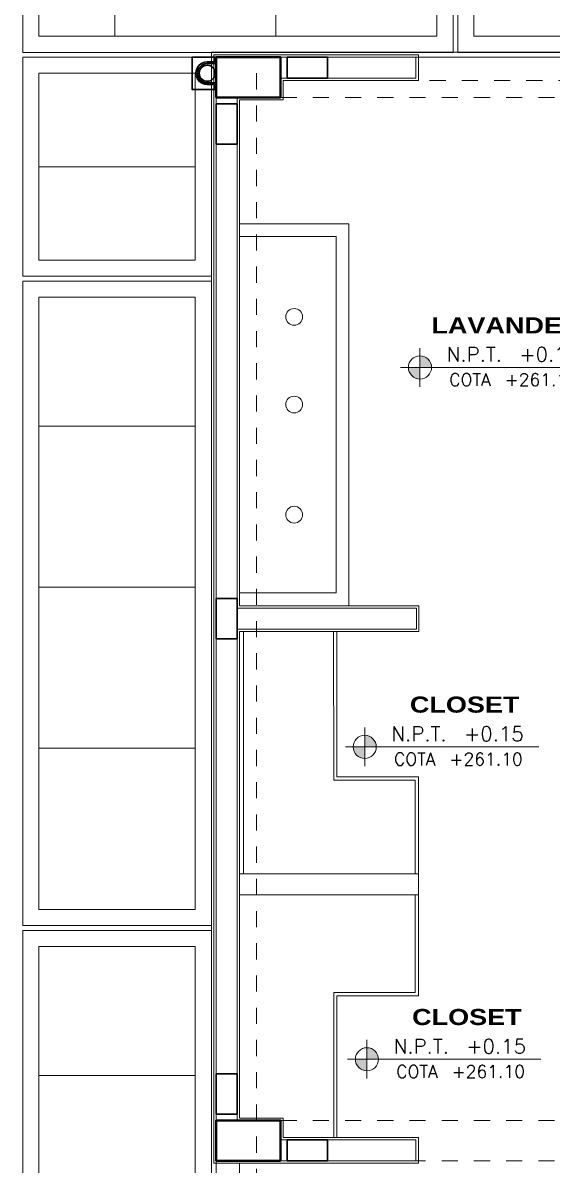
# Model space of a CAD drawing. Header units: metres. Extents: x 349703 to 349913, y 9282546 to 9282694.
# Drawn here: x 349789.43 to 349792.72, y 9282649.45 to 9282656.54 of the extents above; entities that cross this region are included whole.
import ezdxf
from ezdxf.enums import TextEntityAlignment as Align

# ---------------------------------------------------------------- set-up
doc = ezdxf.new("R2010")
doc.units = ezdxf.units.M
doc.header["$LTSCALE"] = 0.25
doc.linetypes.add('B. SUM 2$0$HIDDEN', pattern=[0.375, 0.25, -0.125])
doc.linetypes.add('DASHED2', pattern=[0.762, 0.635, -0.127])
for name, color, linetype, lineweight in [('ARQ-FONDO', 253, 'CONTINUOUS', 9), ('COTAS', 94, 'CONTINUOUS', 18), ('CUNETAS-RED', 5, 'CONTINUOUS', 18), ('TRAZO', 2, 'Continuous', 13)]:
    doc.layers.add(name, color=color, linetype=linetype, lineweight=lineweight)
doc.styles.add('MOYO2', font='arialbd.ttf', dxfattribs={"width": 1.2})
doc.styles.add('TM-DIM', font='romans.shx')

# ---------------------------------------------------------------- blocks, each defined once
blk = doc.blocks.new('MODULO MADRE')
at = {"layer": 'ARQ-FONDO', "linetype": 'DASHED2', "ltscale": 0.3}
blk.add_lwpolyline([(350117.6215, 9282491.3974), (350117.6215, 9282490.4274)], dxfattribs=at)
at = {"layer": 'ARQ-FONDO'}
for points in [[(350111.0615, 9282489.8624), (350111.0615, 9282490.4274), (350110.9015, 9282490.4274), (350110.9015, 9282489.8624)], [(350111.0615, 9282489.9021), (350111.9609, 9282489.9021), (350111.9609, 9282490.4075), (350112.5665, 9282490.4076), (350112.5665, 9282489.3223)], [(350111.4565, 9282489.3174), (350114.2015, 9282489.3174), (350114.2015, 9282490.4305), (350114.3615, 9282490.4305), (350114.3615, 9282489.3174)], [(350112.6965, 9282490.4075), (350113.2793, 9282490.4075), (350113.2788, 9282489.9021), (350114.2015, 9282489.9013), (350114.2015, 9282489.3423), (350112.6965, 9282489.3423), (350112.6965, 9282490.4275), (350113.3003, 9282490.4275), (350113.3003, 9282489.9221), (350114.2015, 9282489.9221)], [(350114.2165, 9282489.3024), (350114.2165, 9282490.4155), (350114.3465, 9282490.4155), (350114.3465, 9282489.3024)], [(350117.6215, 9282489.8624), (350117.6215, 9282490.4274), (350117.7815, 9282490.4274), (350117.7815, 9282489.8624)], [(350110.9015, 9282489.5874), (350110.9015, 9282489.8624)], [(350110.9165, 9282489.8624), (350111.0465, 9282489.8624)], [(350111.0615, 9282489.8624), (350111.0615, 9282489.5874), (350111.1815, 9282489.5874), (350111.1815, 9282489.3174), (350111.4565, 9282489.3174)], [(350117.2265, 9282489.3174), (350117.5015, 9282489.3174), (350117.5015, 9282489.5874), (350117.6215, 9282489.5874), (350117.6215, 9282489.8624)], [(350117.7665, 9282489.8624), (350117.6365, 9282489.8624)], [(350117.7815, 9282489.8624), (350117.7815, 9282489.5874)], [(350111.1915, 9282489.1574), (350110.9015, 9282489.1574), (350110.9015, 9282489.5874)], [(350117.7815, 9282489.5874), (350117.7815, 9282489.1574), (350117.5015, 9282489.1574)], [(350111.4565, 9282489.1724), (350111.4565, 9282489.3024)], [(350111.4565, 9282489.3024), (350111.4565, 9282489.1724)], [(350114.3615, 9282489.3174), (350117.2265, 9282489.3174)], [(350117.2265, 9282489.3024), (350117.2265, 9282489.1724)], [(350111.4565, 9282489.1574), (350111.1915, 9282489.1574)], [(350114.3915, 9282489.1574), (350111.4565, 9282489.1574)], [(350117.2265, 9282489.1574), (350114.3915, 9282489.1574)], [(350117.5015, 9282489.1574), (350117.2265, 9282489.1574)]]:
    blk.add_lwpolyline(points, dxfattribs=at)
for points in [[(350111.0465, 9282490.4124), (350110.9165, 9282490.4124), (350110.9165, 9282489.8624), (350111.0465, 9282489.8624)], [(350112.5665, 9282489.3174), (350112.5665, 9282490.4275), (350112.6965, 9282490.4275), (350112.6965, 9282489.3174)], [(350117.6365, 9282490.4124), (350117.7665, 9282490.4124), (350117.7665, 9282489.8624), (350117.6365, 9282489.8624)], [(350114.3615, 9282489.9964), (350114.3615, 9282489.3174), (350116.733, 9282489.3174), (350116.733, 9282489.9964)], [(350114.4415, 9282489.9164), (350114.4415, 9282489.3174), (350116.653, 9282489.3174), (350116.653, 9282489.9164)], [(350111.0465, 9282489.5724), (350111.0465, 9282489.6124), (350110.9165, 9282489.6124), (350110.9165, 9282489.5724)], [(350117.7665, 9282489.5724), (350117.7665, 9282489.6124), (350117.6365, 9282489.6124), (350117.6365, 9282489.5724)], [(350111.2065, 9282489.3024), (350111.1665, 9282489.3024), (350111.1665, 9282489.1724), (350111.2065, 9282489.1724)], [(350111.4565, 9282489.3024), (350114.1565, 9282489.3024), (350114.1565, 9282489.1724), (350111.4565, 9282489.1724)], [(350114.4065, 9282489.3024), (350117.2265, 9282489.3024), (350117.2265, 9282489.1724), (350114.4065, 9282489.1724)], [(350117.5165, 9282489.3024), (350117.4765, 9282489.3024), (350117.4765, 9282489.1724), (350117.5165, 9282489.1724)]]:
    blk.add_lwpolyline(points, close=True, dxfattribs=at)
at = {"layer": 'ARQ-FONDO', "linetype": 'Continuous', "lineweight": -2}
blk.add_lwpolyline([(350112.5665, 9282490.4275), (350111.9409, 9282490.4275), (350111.9409, 9282489.9221), (350111.0615, 9282489.9221)], dxfattribs=at)
at = {"layer": 'ARQ-FONDO', "lineweight": 30, "flags": 128}
for points in [[(350110.9165, 9282489.8624), (350111.0465, 9282489.8624), (350111.0465, 9282489.6124), (350110.9165, 9282489.6124), (350110.9165, 9282489.8624)], [(350117.6365, 9282489.8624), (350117.7665, 9282489.8624), (350117.7665, 9282489.6124), (350117.6365, 9282489.6124), (350117.6365, 9282489.8624)], [(350111.2065, 9282489.1724), (350111.2065, 9282489.3024), (350111.4565, 9282489.3024), (350111.4565, 9282489.1724), (350111.2065, 9282489.1724)], [(350114.1565, 9282489.1724), (350114.1565, 9282489.3024), (350114.4065, 9282489.3024), (350114.4065, 9282489.1724), (350114.1565, 9282489.1724)], [(350117.2265, 9282489.1724), (350117.2265, 9282489.3024), (350117.4765, 9282489.3024), (350117.4765, 9282489.1724), (350117.2265, 9282489.1724)]]:
    blk.add_lwpolyline(points, dxfattribs=at)
at = {"layer": 'ARQ-FONDO', "lineweight": 40}
for points in [[(350110.9165, 9282489.5724), (350111.1665, 9282489.5724), (350111.1665, 9282489.1724), (350110.9165, 9282489.1724)], [(350117.5165, 9282489.5724), (350117.7665, 9282489.5724), (350117.7665, 9282489.1724), (350117.5165, 9282489.1724)]]:
    blk.add_lwpolyline(points, close=True, dxfattribs=at)
at = {"layer": 'ARQ-FONDO', "linetype": 'DASHED2', "ltscale": 0.3}
blk.add_lwpolyline([(350110.9015, 9282489.3174), (350109.9016, 9282489.3174), (350109.9015, 9282489.1574), (350110.9015, 9282489.1574)], close=True, dxfattribs=at)
at = {"layer": 'ARQ-FONDO'}
for centre in [(350114.9265, 9282489.6562), (350115.6101, 9282489.6562), (350116.1543, 9282489.6562)]:
    blk.add_circle(centre, 0.052, dxfattribs=at)
blk = doc.blocks.new('KOINCOIEW')
at = {"layer": 'ARQ-FONDO', "linetype": 'B. SUM 2$0$HIDDEN', "flags": 128}
for points in [[(350110.9165, 9282477.5546), (350110.9165, 9282483.0546)], [(350111.1665, 9282477.5546), (350111.1665, 9282483.0546)], [(350117.5165, 9282477.5546), (350117.5165, 9282483.0546)], [(350117.7665, 9282477.5546), (350117.7665, 9282483.0546)], [(350104.5665, 9282477.8046), (350117.7665, 9282477.8046)], [(350104.5665, 9282477.5546), (350117.7665, 9282477.5546)]]:
    blk.add_lwpolyline(points, dxfattribs=at)
blk = doc.blocks.new('VEREDA MODULO MADRE')
at = {"layer": 'ARQ-FONDO'}
for points in [[(350117.7965, 9282494.6724), (350118.9665, 9282494.6724), (350118.9665, 9282490.6724), (350117.7965, 9282490.6724), (350117.7965, 9282494.6724)], [(350117.7965, 9282490.6424), (350118.9665, 9282490.6424), (350118.9665, 9282487.9724), (350117.7965, 9282487.9724), (350117.7965, 9282490.6424)], [(350108.3465, 9282489.1424), (350112.3465, 9282489.1424), (350112.3465, 9282487.9724), (350108.3465, 9282487.9724), (350108.3465, 9282489.1424)], [(350112.3765, 9282489.1424), (350116.3765, 9282489.1424), (350116.3765, 9282487.9724), (350112.3765, 9282487.9724), (350112.3765, 9282489.1424)], [(350116.4065, 9282489.1424), (350117.7665, 9282489.1424), (350117.7665, 9282487.9724), (350116.4065, 9282487.9724), (350116.4065, 9282489.1424)]]:
    blk.add_lwpolyline(points, dxfattribs=at)
at = {"layer": 'ARQ-FONDO', "flags": 128}
for points in [[(350117.8965, 9282494.5724), (350118.8665, 9282494.5724), (350118.8665, 9282490.7724), (350117.8965, 9282490.7724)], [(350117.8965, 9282490.5424), (350118.8665, 9282490.5424), (350118.8665, 9282488.0724), (350117.8965, 9282488.0724)], [(350108.4465, 9282489.0424), (350112.2465, 9282489.0424), (350112.2465, 9282488.0724), (350108.4465, 9282488.0724)], [(350112.4765, 9282489.0424), (350116.2765, 9282489.0424), (350116.2765, 9282488.0724), (350112.4765, 9282488.0724)], [(350116.5065, 9282489.0424), (350117.6665, 9282489.0424), (350117.6665, 9282488.0724), (350116.5065, 9282488.0724)]]:
    blk.add_lwpolyline(points, close=True, dxfattribs=at)
for points in [[(350118.8665, 9282489.5424), (350117.8965, 9282489.5424)], [(350111.4465, 9282489.0424), (350111.4465, 9282488.0724)], [(350113.4765, 9282489.0424), (350113.4765, 9282488.0724)], [(350114.4765, 9282489.0424), (350114.4765, 9282488.0724)], [(350115.4765, 9282489.0424), (350115.4765, 9282488.0724)], [(350117.0865, 9282489.0424), (350117.0865, 9282488.0724)], [(350118.8665, 9282488.5424), (350117.8965, 9282488.5424)]]:
    blk.add_lwpolyline(points, dxfattribs=at)
blk = doc.blocks.new('*U591')
h = blk.add_hatch(color=251)
h.paths.add_polyline_path([(0.75, -0.1724), (0.75, -0.2324), (0.81, -0.2324, 0.414214)])
h.paths.add_polyline_path([(0.75, -0.2324), (0.69, -0.2324, 0.414214), (0.75, -0.2924)])
at = {"color": 2}
for p, q in [((0.75, -0.1324), (0.75, -0.3324)), ((0.65, -0.2324), (1.65, -0.2324))]:
    blk.add_line(p, q, dxfattribs=at)
blk.add_circle((0.75, -0.2324), 0.06, dxfattribs=at)
at = {"color": 2, "style": 'TM-DIM'}
blk.add_text('COTA', height=0.065, rotation=360, dxfattribs=at).set_placement((1.0088, -0.3282), align=Align.CENTER)
for tag, p, height in [('NIV_P', (0.8881, -0.2024), 0.075), ('VALOR_P', (1.2641, -0.2024), 0.075), ('COTA_P', (1.1884, -0.3282), 0.065)]:
    blk.add_attdef(tag, p, '', height=height, rotation=360, dxfattribs=at)
blk = doc.blocks.new('NOMBRES MODULO MADDRES')
at = {"layer": 'ARQ-FONDO', "xscale": 1.199999999999999, "yscale": 1.199999999999999, "zscale": 1.199999999999999}
for p in [(350155.1535, 9282480.7835, 0), (350154.8105, 9282478.4284, 0), (350154.8244, 9282476.4891, 0)]:
    blk.add_blockref('*U591', p, dxfattribs=at).add_auto_attribs({'NIV_P': 'N.P.T.', 'COTA_P': '+261.10', 'VALOR_P': '+0.15'})
at = {"layer": 'ARQ-FONDO', "lineweight": -2, "char_height": 0.1, "width": 2.666695, "attachment_point": 8, "style": 'MOYO2'}
for s, insert in [('LAVANDERIA', (350156.6739, 9282480.7157, 0)), ('CLOSET', (350156.3309, 9282478.3606, 0)), ('CLOSET', (350156.3447, 9282476.4213, 0))]:
    blk.add_mtext(s, dxfattribs=dict(at, insert=insert))
blk = doc.blocks.new('hdgyt')
at = {"layer": 'ARQ-FONDO'}
for p, q in [((-37274.7231, -199270.5272), (-37274.7231, -199270.5726)), ((-37274.7131, -199270.5272), (-37274.7131, -199270.5826)), ((-37274.5931, -199270.5272), (-37274.5931, -199270.5826)), ((-37274.5831, -199270.5272), (-37274.5831, -199270.5726)), ((-37274.7231, -199270.5726), (-37274.7481, -199270.5726)), ((-37274.7131, -199270.5826), (-37274.7481, -199270.5826)), ((-37274.5931, -199270.5826), (-37274.5581, -199270.5826)), ((-37274.5831, -199270.5726), (-37274.5581, -199270.5726))]:
    blk.add_line(p, q, dxfattribs=at)
at = {"layer": 'ARQ-FONDO', "lineweight": 5}
blk.add_lwpolyline([(-37274.5531, -199270.4326), (-37274.7531, -199270.4326), (-37274.7531, -199270.5826), (-37274.5531, -199270.5826)], close=True, dxfattribs=at)
at = {"layer": 'ARQ-FONDO'}
blk.add_circle((-37274.6531, -199270.5272), 0.05, dxfattribs=at)
for centre, radius, start, end in [((-37274.6531, -199270.5272), 0.07, 0, 180), ((-37274.6531, -199270.5272), 0.06, 0, 180), ((-37274.7481, -199270.5776), 0.005, 90, 270), ((-37274.5581, -199270.5776), 0.005, 270, 90)]:
    blk.add_arc(centre, radius, start, end, dxfattribs=at)
blk = doc.blocks.new('*U947')
at = {"layer": 'cotas', "true_color": 0x000000}
h = blk.add_hatch(color=18, dxfattribs=at)
h.dxf.hatch_style = 1
edge = h.paths.add_edge_path()
edge.add_arc((2841.4206, 1652.8066), 0.1, 0, 360)
at = {"layer": 'TRAZO', "color": 18, "true_color": 0x000000}
for p, q in [((2841.4206, 1652.7066), (2841.4206, 1649.9329)), ((2840.653, 1649.9329), (2845.1257, 1649.9329)), ((2840.553, 1648.8329), (2840.553, 1649.8329)), ((2845.2257, 1649.8329), (2845.2257, 1648.8329)), ((2840.653, 1648.7329), (2845.1257, 1648.7329))]:
    blk.add_line(p, q, dxfattribs=at)
blk.add_circle((2841.4206, 1652.8066), 0.1, dxfattribs=at)
for centre, start, end in [((2840.653, 1649.8329), 90, 180), ((2845.1257, 1649.8329), 0, 90), ((2840.653, 1648.8329), 180, 270), ((2845.1257, 1648.8329), 270, 0)]:
    blk.add_arc(centre, 0.1, start, end, dxfattribs=at)
blk = doc.blocks.new('montante')
at = {"layer": 'ARQ-FONDO', "lineweight": 30}
for p, q in [((0.0455, 0.07), (0.0455, 0.095)), ((0, 0.07), (0.0455, 0.07)), ((0, 0.06), (0.0555, 0.06)), ((0, -0.06), (0.0555, -0.06)), ((0, -0.07), (0.0455, -0.07)), ((0.0455, -0.07), (0.0455, -0.095))]:
    blk.add_line(p, q, dxfattribs=at)
blk.add_lwpolyline([(-0.0945, 0.1), (-0.0945, -0.1), (0.0555, -0.1), (0.0555, 0.1)], close=True, dxfattribs=at)
blk.add_circle((0, 0), 0.05, dxfattribs=at)
for centre, radius, start, end in [((0.0505, 0.095), 0.005, 0, 180), ((0, 0), 0.07, 90, 270), ((0, 0), 0.06, 90, 270), ((0.0505, -0.095), 0.005, 180, 0)]:
    blk.add_arc(centre, radius, start, end, dxfattribs=at)
blk = doc.blocks.new('drenaje')
at = {"layer": 'CUNETAS-RED', "lineweight": 30}
blk.add_blockref('montante', (72.4232, -19.3104), dxfattribs=at)

msp = doc.modelspace()

# ---------------------------------------------------------------- linework, layer by layer
at = {"layer": 'ARQ-FONDO'}
for points in [[(349796.1645, 9282642.8474), (349796.1645, 9282656.3574), (349790.6045, 9282656.3574), (349790.6045, 9282642.8474)], [(349790.6345, 9282656.3274), (349796.1486, 9282656.3274), (349796.1486, 9282643.1317), (349790.6345, 9282643.1317)]]:
    msp.add_lwpolyline(points, close=True, dxfattribs=at)

# ---------------------------------------------------------------- block references
at = {"layer": 'ARQ-FONDO', "xscale": -1}
for name, p, rotation in [('*U947', (346951.4542, 9284307.9504), 180), ('VEREDA MODULO MADRE', (-8932698.5378, 8932538.5608), 270), ('hdgyt', (150519.8558, 9245382.6229), 89.99969846459416), ('MODULO MADRE', (-8932698.5378, 8932538.5608), 270), ('KOINCOIEW', (-8932686.92, 8932538.5608), 270)]:
    msp.add_blockref(name, p, dxfattribs=dict(at, rotation=rotation))
at = {"layer": 'ARQ-FONDO'}
msp.add_blockref('NOMBRES MODULO MADDRES', (-364.154, 173.8967), dxfattribs=at)
at = {"layer": 'CUNETAS-RED', "lineweight": 30}
msp.add_blockref('drenaje', (349718.1559, 9282675.5378), dxfattribs=at)

doc.saveas('drawing.dxf')
